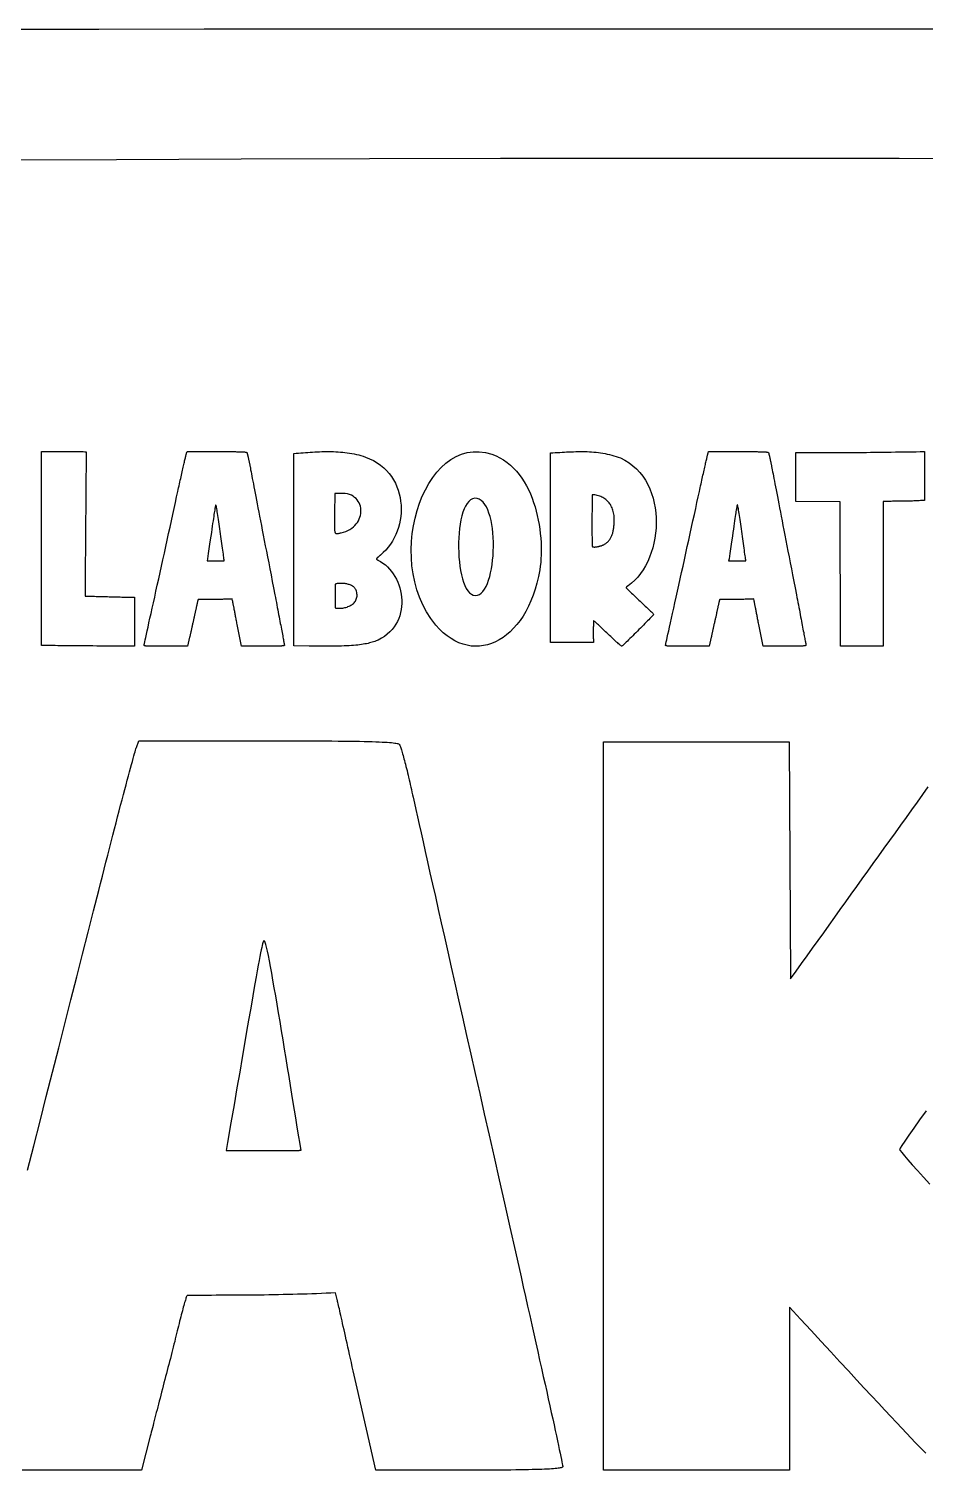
# Model space of a CAD drawing. Extents: x -419 to 419, y -275 to 1047.
# Drawn here: x -136.4 to 45.8, y 754.5 to 1047.2 of the extents above; entities that cross this region are included whole.
import ezdxf

# ---------------------------------------------------------------- set-up
doc = ezdxf.new("R2010")
doc.units = 0
doc.layers.get('0').update_dxf_attribs({"linetype": 'CONTINUOUS'})

msp = doc.modelspace()

# ---------------------------------------------------------------- linework, layer by layer
for points in [[(-142.17, 1047.13), (-122.17, 1047.15), (-100.76, 1047.17), (-77.88, 1047.18), (-53.5, 1047.19), (-27.55, 1047.19), (0, 1047.2), (27.55, 1047.19), (53.5, 1047.19), (77.88, 1047.18), (100.76, 1047.17), (122.17, 1047.15), (142.17, 1047.13), (160.81, 1047.1), (178.14, 1047.07), (194.2, 1047.02)], [(187.76, 1020.15), (166.03, 1020.33), (142.88, 1020.49), (118.54, 1020.62), (93.22, 1020.72), (67.13, 1020.8), (40.49, 1020.86), (13.53, 1020.88), (-13.54, 1020.88), (-40.5, 1020.86), (-67.13, 1020.8), (-93.22, 1020.72), (-118.55, 1020.62), (-142.89, 1020.49)], [(-136.63, 815.43), (-135.36, 820.38), (-134.09, 825.36), (-132.82, 830.34), (-131.55, 835.32), (-130.28, 840.26), (-129.04, 845.15), (-127.81, 849.97), (-126.61, 854.69), (-125.43, 859.29), (-124.3, 863.76), (-123.21, 868.06), (-122.16, 872.18), (-121.79, 873.66), (-121.42, 875.12), (-121.06, 876.56), (-120.7, 877.98), (-120.34, 879.38), (-119.99, 880.75), (-119.64, 882.1), (-119.3, 883.42), (-118.97, 884.71), (-118.65, 885.96), (-118.33, 887.18), (-118.02, 888.37), (-117.72, 889.52), (-117.43, 890.62), (-117.14, 891.69), (-116.87, 892.71), (-116.61, 893.68), (-116.37, 894.6), (-116.13, 895.48), (-115.91, 896.3), (-115.7, 897.06), (-115.51, 897.77), (-115.33, 898.42), (-115.17, 899.01), (-115.02, 899.54), (-114.89, 900), (-114.77, 900.4), (-114.68, 900.73), (-114.6, 900.98), (-114.54, 901.16), (-114.5, 901.27), (-113.98, 902.62), (-87.79, 902.62), (-85.87, 902.62), (-84.04, 902.62), (-82.29, 902.61), (-80.63, 902.61), (-79.05, 902.6), (-77.55, 902.59), (-76.13, 902.59), (-74.79, 902.57), (-73.52, 902.56), (-72.32, 902.55), (-71.2, 902.54), (-70.15, 902.52), (-69.16, 902.5), (-68.24, 902.48), (-67.39, 902.46), (-66.6, 902.44), (-65.87, 902.41), (-65.19, 902.39), (-64.58, 902.36), (-64.02, 902.33), (-63.52, 902.3), (-63.07, 902.27), (-62.67, 902.23), (-62.32, 902.2), (-62.02, 902.16), (-61.76, 902.12), (-61.54, 902.08), (-61.37, 902.04), (-61.24, 901.99), (-61.14, 901.94), (-61.08, 901.89), (-61.05, 901.84), (-61.01, 901.76), (-60.97, 901.65), (-60.91, 901.52), (-60.86, 901.36), (-60.8, 901.18), (-60.73, 900.98), (-60.66, 900.75), (-60.58, 900.5), (-60.5, 900.23), (-60.42, 899.94), (-60.33, 899.63), (-60.24, 899.31), (-60.14, 898.96), (-60.05, 898.6), (-59.95, 898.22), (-59.84, 897.83), (-59.74, 897.42), (-59.63, 897), (-59.52, 896.56), (-59.41, 896.11), (-59.3, 895.66), (-59.19, 895.19), (-59.08, 894.71), (-58.96, 894.22), (-58.85, 893.72), (-58.74, 893.21), (-58.62, 892.7), (-58.51, 892.18), (-58.4, 891.66), (-58.29, 891.13), (-58.02, 889.94), (-57.73, 888.63), (-57.41, 887.18), (-57.05, 885.61), (-56.67, 883.91), (-56.26, 882.08), (-55.82, 880.13), (-55.35, 878.04), (-54.85, 875.82), (-54.32, 873.47), (-53.76, 870.99), (-53.18, 868.38), (-52.56, 865.64), (-51.91, 862.77), (-51.24, 859.77), (-50.53, 856.64), (-49.79, 853.37), (-49.03, 849.98), (-48.23, 846.45), (-47.41, 842.79), (-46.55, 839), (-45.67, 835.07), (-44.75, 831.01), (-43.81, 826.82), (-42.83, 822.49), (-41.82, 818.03), (-40.79, 813.44), (-39.72, 808.71), (-38.63, 803.85), (-37.5, 798.85), (-36.34, 793.72), (-35.89, 791.73), (-35.45, 789.76), (-35.02, 787.81), (-34.59, 785.9), (-34.17, 784.02), (-33.75, 782.17), (-33.35, 780.36), (-32.95, 778.59), (-32.57, 776.86), (-32.19, 775.18), (-31.83, 773.54), (-31.48, 771.96), (-31.14, 770.43), (-30.82, 768.95), (-30.5, 767.54), (-30.2, 766.19), (-29.92, 764.9), (-29.65, 763.68), (-29.4, 762.53), (-29.17, 761.45), (-28.95, 760.45), (-28.75, 759.53), (-28.57, 758.69), (-28.41, 757.93), (-28.26, 757.26), (-28.14, 756.68), (-28.04, 756.19), (-27.96, 755.8), (-27.9, 755.5), (-27.87, 755.3), (-27.85, 755.21), (-27.87, 755.16), (-27.91, 755.11), (-27.98, 755.07), (-28.08, 755.03), (-28.21, 754.98), (-28.38, 754.94), (-28.58, 754.91), (-28.81, 754.87), (-29.08, 754.84), (-29.39, 754.8), (-29.74, 754.77), (-30.13, 754.74), (-30.56, 754.72), (-31.03, 754.69), (-31.55, 754.67), (-32.11, 754.64), (-32.73, 754.62), (-33.38, 754.6), (-34.09, 754.59), (-34.85, 754.57), (-35.66, 754.55), (-36.52, 754.54), (-37.44, 754.53), (-38.42, 754.52), (-39.45, 754.51), (-40.54, 754.5), (-41.69, 754.5), (-42.9, 754.49), (-44.17, 754.49), (-45.5, 754.49), (-46.9, 754.49), (-65.85, 754.49), (-69.68, 771.15), (-69.87, 772.04), (-70.07, 772.92), (-70.27, 773.79), (-70.46, 774.65), (-70.65, 775.5), (-70.83, 776.33), (-71.02, 777.15), (-71.19, 777.95), (-71.37, 778.74), (-71.54, 779.5), (-71.71, 780.25), (-71.87, 780.98), (-72.02, 781.68), (-72.18, 782.37), (-72.32, 783.02), (-72.46, 783.65), (-72.6, 784.26), (-72.72, 784.83), (-72.85, 785.38), (-72.96, 785.89), (-73.07, 786.38), (-73.17, 786.83), (-73.26, 787.24), (-73.35, 787.62), (-73.43, 787.96), (-73.5, 788.27), (-73.56, 788.53), (-73.61, 788.75), (-73.65, 788.93), (-73.69, 789.07), (-73.71, 789.16), (-74.02, 790.51), (-74.99, 790.46), (-75.95, 790.42), (-76.91, 790.37), (-77.88, 790.33), (-78.85, 790.3), (-79.81, 790.26), (-80.78, 790.23), (-81.75, 790.2), (-82.72, 790.18), (-83.69, 790.15), (-84.67, 790.13), (-85.64, 790.11), (-86.61, 790.09), (-87.58, 790.08), (-88.56, 790.06), (-89.53, 790.05), (-90.51, 790.04), (-91.48, 790.03), (-92.46, 790.02), (-93.43, 790.02), (-94.41, 790.01), (-95.38, 790.01), (-96.36, 790), (-97.33, 790), (-98.31, 790), (-99.28, 789.99), (-100.25, 789.99), (-101.23, 789.99), (-102.2, 789.99), (-103.17, 789.99), (-104.15, 789.99), (-104.18, 789.98), (-104.22, 789.93), (-104.26, 789.85), (-104.31, 789.74), (-104.37, 789.61), (-104.43, 789.44), (-104.49, 789.25), (-104.56, 789.03), (-104.63, 788.79), (-104.71, 788.53), (-104.8, 788.24), (-104.88, 787.92), (-104.97, 787.59), (-105.07, 787.24), (-105.17, 786.86), (-105.27, 786.47), (-105.38, 786.06), (-105.49, 785.63), (-105.6, 785.18), (-105.72, 784.72), (-105.83, 784.25), (-105.96, 783.76), (-106.08, 783.26), (-106.21, 782.75), (-106.34, 782.23), (-106.47, 781.7), (-106.6, 781.15), (-106.73, 780.6), (-106.87, 780.05), (-107.01, 779.48), (-107.15, 778.92), (-107.3, 778.35), (-107.45, 777.77), (-107.61, 777.18), (-107.77, 776.58), (-107.93, 775.98), (-108.09, 775.36), (-108.25, 774.74), (-108.41, 774.12), (-108.57, 773.49), (-108.73, 772.87), (-108.9, 772.24), (-109.06, 771.61), (-109.22, 770.98), (-109.38, 770.36), (-109.54, 769.74), (-109.7, 769.13), (-109.85, 768.52), (-110.01, 767.92), (-110.16, 767.33), (-110.31, 766.75), (-110.46, 766.18), (-110.6, 765.63), (-110.74, 765.09), (-110.87, 764.56), (-111.01, 764.06), (-111.13, 763.56), (-111.26, 763.09), (-111.38, 762.64), (-111.49, 762.21), (-111.6, 761.81), (-111.7, 761.42), (-113.46, 754.49), (-132.92, 754.49), (-134.63, 754.49), (-136.24, 754.49), (-137.75, 754.49)], [(45.87, 757.93), (45.23, 758.59), (44.53, 759.32), (43.75, 760.13), (42.91, 761.01), (41.99, 761.98), (41, 763.02), (39.93, 764.16), (38.79, 765.37), (37.56, 766.68), (36.26, 768.07), (34.86, 769.57), (33.39, 771.15), (31.82, 772.84), (30.16, 774.63), (28.41, 776.52), (26.57, 778.51), (24.63, 780.62), (22.59, 782.84), (20.45, 785.17), (18.21, 787.61), (18.21, 754.49), (-19.57, 754.49), (-19.57, 902.41), (18.11, 902.41), (18.42, 854.28), (19.54, 855.84), (20.66, 857.4), (21.78, 858.96), (22.9, 860.52), (24.03, 862.08), (25.15, 863.64), (26.27, 865.2), (27.39, 866.76), (28.51, 868.32), (29.63, 869.88), (30.75, 871.44), (31.87, 872.99), (33, 874.55), (34.12, 876.11), (35.23, 877.67), (36.35, 879.23), (37.47, 880.78), (38.59, 882.34), (39.71, 883.9), (40.83, 885.46), (41.95, 887.02), (43.06, 888.57), (44.18, 890.13), (45.3, 891.69), (46.41, 893.25)], [(45.94, 827.49), (44.61, 825.6), (43.45, 823.93), (42.45, 822.49), (41.65, 821.32), (41.06, 820.43), (40.7, 819.85), (40.57, 819.6), (40.68, 819.4), (41.01, 818.98), (41.55, 818.34), (42.27, 817.51), (43.16, 816.51), (44.21, 815.34), (45.4, 814.02), (46.72, 812.57)]]:
    msp.add_lwpolyline(points)
for points in [[(-133.74, 961.35), (-133.65, 961.35), (-133.52, 961.35), (-133.37, 961.35), (-133.18, 961.35), (-132.97, 961.35), (-132.73, 961.35), (-132.47, 961.35), (-132.19, 961.35), (-131.89, 961.35), (-131.57, 961.35), (-131.23, 961.35), (-130.88, 961.35), (-130.52, 961.35), (-130.15, 961.34), (-129.77, 961.34), (-129.39, 961.34), (-129, 961.34), (-128.61, 961.34), (-128.21, 961.34), (-127.82, 961.34), (-127.44, 961.34), (-127.06, 961.34), (-126.68, 961.33), (-126.32, 961.33), (-125.97, 961.33), (-125.63, 961.33), (-125.3, 961.33), (-124.99, 961.32), (-124.7, 961.32), (-124.71, 960.37), (-124.72, 959.43), (-124.73, 958.48), (-124.74, 957.53), (-124.75, 956.58), (-124.76, 955.64), (-124.77, 954.69), (-124.77, 953.74), (-124.78, 952.79), (-124.79, 951.84), (-124.8, 950.89), (-124.81, 949.95), (-124.81, 949), (-124.82, 948.05), (-124.83, 947.1), (-124.84, 946.15), (-124.84, 945.21), (-124.85, 944.26), (-124.86, 943.31), (-124.87, 942.37), (-124.87, 941.42), (-124.88, 940.48), (-124.89, 939.53), (-124.89, 938.59), (-124.9, 937.64), (-124.91, 936.7), (-124.91, 935.76), (-124.92, 934.82), (-124.93, 933.88), (-124.94, 932.94), (-124.94, 932), (-124.62, 931.99), (-124.29, 931.98), (-123.97, 931.97), (-123.64, 931.96), (-123.32, 931.96), (-122.99, 931.95), (-122.67, 931.94), (-122.34, 931.93), (-122.02, 931.92), (-121.69, 931.91), (-121.37, 931.9), (-121.04, 931.9), (-120.72, 931.89), (-120.39, 931.88), (-120.06, 931.87), (-119.74, 931.86), (-119.41, 931.85), (-119.09, 931.85), (-118.76, 931.84), (-118.44, 931.83), (-118.11, 931.83), (-117.79, 931.82), (-117.46, 931.81), (-117.13, 931.81), (-116.81, 931.8), (-116.48, 931.8), (-116.16, 931.79), (-115.83, 931.79), (-115.51, 931.78), (-115.19, 931.78), (-114.86, 931.78), (-114.86, 921.8), (-115.71, 921.81), (-116.57, 921.81), (-117.43, 921.82), (-118.3, 921.83), (-119.16, 921.84), (-120.02, 921.84), (-120.88, 921.85), (-121.72, 921.86), (-122.56, 921.86), (-123.39, 921.87), (-124.2, 921.88), (-125, 921.88), (-125.77, 921.89), (-126.53, 921.89), (-127.26, 921.9), (-127.97, 921.91), (-128.64, 921.91), (-129.29, 921.92), (-129.9, 921.92), (-130.48, 921.92), (-131.02, 921.93), (-131.52, 921.93), (-131.97, 921.94), (-132.39, 921.94), (-132.75, 921.95), (-133.06, 921.95), (-133.33, 921.95), (-133.54, 921.96), (-133.69, 921.96), (-133.78, 921.96), (-133.81, 921.96), (-133.81, 961.35), (-133.79, 961.35)], [(-112.61, 923.62), (-112.47, 924.23), (-112.31, 924.93), (-112.14, 925.71), (-111.95, 926.57), (-111.75, 927.49), (-111.53, 928.48), (-111.29, 929.54), (-111.05, 930.64), (-110.79, 931.79), (-110.53, 932.99), (-110.26, 934.22), (-109.98, 935.48), (-109.7, 936.77), (-109.41, 938.07), (-109.12, 939.39), (-108.83, 940.72), (-108.53, 942.05), (-108.24, 943.38), (-107.95, 944.7), (-107.67, 946.01), (-107.38, 947.29), (-107.11, 948.55), (-106.84, 949.78), (-106.58, 950.97), (-106.33, 952.12), (-106.09, 953.22), (-106, 953.62), (-105.92, 954.01), (-105.83, 954.39), (-105.75, 954.77), (-105.67, 955.14), (-105.59, 955.51), (-105.51, 955.87), (-105.43, 956.22), (-105.35, 956.57), (-105.28, 956.9), (-105.21, 957.23), (-105.14, 957.54), (-105.07, 957.85), (-105, 958.15), (-104.94, 958.43), (-104.87, 958.7), (-104.81, 958.96), (-104.76, 959.21), (-104.7, 959.44), (-104.65, 959.66), (-104.6, 959.87), (-104.56, 960.05), (-104.52, 960.23), (-104.48, 960.39), (-104.45, 960.53), (-104.42, 960.65), (-104.39, 960.76), (-104.37, 960.84), (-104.35, 960.91), (-104.34, 960.96), (-104.33, 960.99), (-104.21, 961.35), (-98.19, 961.35), (-97.75, 961.35), (-97.33, 961.35), (-96.93, 961.35), (-96.55, 961.35), (-96.19, 961.34), (-95.84, 961.34), (-95.51, 961.34), (-95.21, 961.34), (-94.91, 961.33), (-94.64, 961.33), (-94.38, 961.33), (-94.14, 961.32), (-93.91, 961.32), (-93.7, 961.31), (-93.51, 961.31), (-93.32, 961.3), (-93.16, 961.29), (-93, 961.29), (-92.86, 961.28), (-92.73, 961.27), (-92.62, 961.26), (-92.51, 961.26), (-92.42, 961.25), (-92.34, 961.24), (-92.27, 961.23), (-92.21, 961.22), (-92.16, 961.2), (-92.12, 961.19), (-92.09, 961.18), (-92.07, 961.17), (-92.06, 961.16), (-92.05, 961.14), (-92.04, 961.12), (-92.03, 961.09), (-92.02, 961.06), (-92.01, 961.01), (-91.99, 960.96), (-91.98, 960.91), (-91.96, 960.85), (-91.94, 960.78), (-91.92, 960.71), (-91.9, 960.63), (-91.88, 960.55), (-91.86, 960.46), (-91.84, 960.37), (-91.82, 960.28), (-91.8, 960.17), (-91.77, 960.07), (-91.75, 959.96), (-91.72, 959.85), (-91.7, 959.73), (-91.67, 959.61), (-91.65, 959.49), (-91.62, 959.36), (-91.6, 959.24), (-91.57, 959.11), (-91.54, 958.97), (-91.52, 958.84), (-91.49, 958.7), (-91.47, 958.56), (-91.44, 958.42), (-91.42, 958.28), (-91.35, 957.96), (-91.29, 957.61), (-91.21, 957.23), (-91.13, 956.81), (-91.04, 956.35), (-90.95, 955.87), (-90.85, 955.34), (-90.74, 954.79), (-90.63, 954.19), (-90.5, 953.57), (-90.38, 952.91), (-90.24, 952.21), (-90.1, 951.48), (-89.95, 950.71), (-89.8, 949.91), (-89.63, 949.07), (-89.46, 948.2), (-89.29, 947.29), (-89.11, 946.35), (-88.92, 945.37), (-88.72, 944.36), (-88.52, 943.31), (-88.31, 942.23), (-88.09, 941.11), (-87.86, 939.96), (-87.63, 938.76), (-87.4, 937.54), (-87.15, 936.28), (-86.9, 934.98), (-86.64, 933.64), (-86.37, 932.27), (-86.27, 931.74), (-86.17, 931.22), (-86.07, 930.7), (-85.97, 930.19), (-85.87, 929.68), (-85.78, 929.19), (-85.69, 928.71), (-85.6, 928.23), (-85.51, 927.77), (-85.42, 927.32), (-85.34, 926.89), (-85.26, 926.46), (-85.18, 926.06), (-85.11, 925.66), (-85.03, 925.28), (-84.96, 924.92), (-84.9, 924.58), (-84.84, 924.25), (-84.78, 923.95), (-84.73, 923.66), (-84.68, 923.39), (-84.63, 923.15), (-84.59, 922.92), (-84.55, 922.72), (-84.52, 922.54), (-84.49, 922.38), (-84.47, 922.25), (-84.45, 922.15), (-84.44, 922.07), (-84.43, 922.02), (-84.43, 921.99), (-84.43, 921.98), (-84.44, 921.97), (-84.45, 921.95), (-84.48, 921.94), (-84.51, 921.93), (-84.55, 921.92), (-84.59, 921.91), (-84.64, 921.9), (-84.71, 921.89), (-84.78, 921.88), (-84.86, 921.88), (-84.95, 921.87), (-85.05, 921.86), (-85.16, 921.85), (-85.27, 921.85), (-85.4, 921.84), (-85.54, 921.84), (-85.7, 921.83), (-85.86, 921.83), (-86.03, 921.82), (-86.22, 921.82), (-86.42, 921.81), (-86.63, 921.81), (-86.85, 921.81), (-87.09, 921.81), (-87.34, 921.8), (-87.6, 921.8), (-87.88, 921.8), (-88.17, 921.8), (-88.48, 921.8), (-88.8, 921.8), (-93.15, 921.8), (-94.03, 926.25), (-94.08, 926.49), (-94.12, 926.72), (-94.17, 926.95), (-94.21, 927.18), (-94.25, 927.41), (-94.3, 927.63), (-94.34, 927.85), (-94.38, 928.06), (-94.42, 928.27), (-94.46, 928.48), (-94.5, 928.68), (-94.53, 928.87), (-94.57, 929.06), (-94.61, 929.24), (-94.64, 929.42), (-94.67, 929.59), (-94.7, 929.75), (-94.73, 929.9), (-94.76, 930.05), (-94.79, 930.18), (-94.81, 930.31), (-94.83, 930.43), (-94.86, 930.54), (-94.88, 930.65), (-94.89, 930.74), (-94.91, 930.82), (-94.92, 930.89), (-94.94, 930.95), (-94.95, 931), (-94.95, 931.03), (-94.96, 931.06), (-95.03, 931.42), (-95.25, 931.4), (-95.47, 931.39), (-95.69, 931.38), (-95.92, 931.37), (-96.14, 931.36), (-96.36, 931.35), (-96.58, 931.34), (-96.81, 931.34), (-97.03, 931.33), (-97.25, 931.32), (-97.47, 931.32), (-97.7, 931.31), (-97.92, 931.31), (-98.15, 931.3), (-98.37, 931.3), (-98.59, 931.29), (-98.82, 931.29), (-99.04, 931.29), (-99.26, 931.29), (-99.49, 931.28), (-99.71, 931.28), (-99.94, 931.28), (-100.16, 931.28), (-100.38, 931.28), (-100.61, 931.28), (-100.83, 931.28), (-101.06, 931.28), (-101.28, 931.28), (-101.5, 931.28), (-101.73, 931.28), (-101.95, 931.28), (-101.96, 931.27), (-101.97, 931.26), (-101.98, 931.24), (-101.99, 931.21), (-102, 931.18), (-102.01, 931.13), (-102.03, 931.08), (-102.04, 931.02), (-102.06, 930.96), (-102.08, 930.89), (-102.1, 930.81), (-102.12, 930.73), (-102.14, 930.64), (-102.16, 930.54), (-102.18, 930.44), (-102.21, 930.34), (-102.23, 930.23), (-102.26, 930.11), (-102.28, 930), (-102.31, 929.87), (-102.34, 929.75), (-102.36, 929.62), (-102.39, 929.48), (-102.42, 929.35), (-102.45, 929.21), (-102.48, 929.06), (-102.51, 928.92), (-102.54, 928.77), (-102.58, 928.62), (-102.61, 928.47), (-102.64, 928.32), (-102.67, 928.17), (-102.71, 928.02), (-102.74, 927.86), (-102.78, 927.7), (-102.82, 927.54), (-102.85, 927.37), (-102.89, 927.21), (-102.93, 927.04), (-102.97, 926.87), (-103, 926.71), (-103.04, 926.54), (-103.08, 926.37), (-103.11, 926.2), (-103.15, 926.04), (-103.19, 925.87), (-103.22, 925.71), (-103.26, 925.55), (-103.3, 925.39), (-103.33, 925.23), (-103.36, 925.07), (-103.4, 924.92), (-103.43, 924.77), (-103.46, 924.63), (-103.49, 924.49), (-103.53, 924.35), (-103.55, 924.22), (-103.58, 924.1), (-103.61, 923.98), (-103.64, 923.86), (-103.66, 923.75), (-103.69, 923.65), (-104.09, 921.8), (-108.56, 921.8), (-108.95, 921.8), (-109.32, 921.8), (-109.67, 921.8), (-109.99, 921.8), (-110.29, 921.8), (-110.58, 921.8), (-110.84, 921.81), (-111.08, 921.81), (-111.3, 921.81), (-111.51, 921.81), (-111.7, 921.82), (-111.87, 921.82), (-112.03, 921.83), (-112.17, 921.83), (-112.3, 921.84), (-112.41, 921.85), (-112.51, 921.86), (-112.6, 921.86), (-112.68, 921.87), (-112.74, 921.89), (-112.8, 921.9), (-112.84, 921.91), (-112.88, 921.92), (-112.91, 921.94), (-112.93, 921.95), (-112.95, 921.97), (-112.96, 921.99), (-112.97, 922.01), (-112.97, 922.03), (-112.96, 922.05), (-112.96, 922.08), (-112.94, 922.16), (-112.89, 922.37), (-112.82, 922.68), (-112.72, 923.1)], [(-82.05, 961), (-81.58, 961.04), (-81.1, 961.08), (-80.63, 961.11), (-80.16, 961.15), (-79.68, 961.18), (-79.21, 961.22), (-78.73, 961.25), (-78.26, 961.27), (-77.78, 961.3), (-77.31, 961.32), (-76.83, 961.33), (-76.36, 961.34), (-75.89, 961.35), (-75.41, 961.35), (-74.94, 961.35), (-74.47, 961.33), (-74, 961.31), (-73.52, 961.29), (-73.05, 961.25), (-72.59, 961.21), (-72.12, 961.16), (-71.65, 961.1), (-71.19, 961.03), (-70.72, 960.95), (-70.26, 960.86), (-69.8, 960.76), (-69.34, 960.65), (-68.88, 960.53), (-68.43, 960.39), (-67.97, 960.24), (-67.11, 959.9), (-66.31, 959.5), (-65.57, 959.06), (-64.88, 958.58), (-64.24, 958.05), (-63.67, 957.49), (-63.14, 956.89), (-62.67, 956.26), (-62.25, 955.6), (-61.89, 954.92), (-61.57, 954.21), (-61.31, 953.49), (-61.09, 952.75), (-60.93, 952), (-60.81, 951.24), (-60.74, 950.47), (-60.71, 949.7), (-60.74, 948.93), (-60.8, 948.16), (-60.92, 947.4), (-61.07, 946.65), (-61.27, 945.91), (-61.52, 945.19), (-61.8, 944.48), (-62.13, 943.8), (-62.49, 943.14), (-62.9, 942.51), (-63.34, 941.92), (-63.83, 941.35), (-64.35, 940.83), (-64.9, 940.34), (-64.95, 940.31), (-64.99, 940.27), (-65.03, 940.23), (-65.07, 940.2), (-65.12, 940.16), (-65.16, 940.13), (-65.2, 940.09), (-65.23, 940.06), (-65.27, 940.03), (-65.31, 939.99), (-65.34, 939.96), (-65.38, 939.93), (-65.41, 939.9), (-65.44, 939.87), (-65.47, 939.84), (-65.5, 939.82), (-65.53, 939.79), (-65.56, 939.76), (-65.58, 939.74), (-65.61, 939.72), (-65.63, 939.69), (-65.65, 939.67), (-65.67, 939.65), (-65.68, 939.63), (-65.7, 939.62), (-65.71, 939.6), (-65.72, 939.59), (-65.73, 939.57), (-65.73, 939.56), (-65.73, 939.55), (-65.74, 939.54), (-65.74, 939.54), (-65.73, 939.53), (-65.73, 939.52), (-65.73, 939.52), (-65.73, 939.51), (-65.72, 939.5), (-65.72, 939.5), (-65.71, 939.49), (-65.7, 939.48), (-65.7, 939.48), (-65.69, 939.47), (-65.68, 939.46), (-65.67, 939.45), (-65.66, 939.44), (-65.65, 939.44), (-65.64, 939.43), (-65.63, 939.42), (-65.61, 939.41), (-65.6, 939.4), (-65.59, 939.4), (-65.58, 939.39), (-65.56, 939.38), (-65.55, 939.37), (-65.53, 939.37), (-65.52, 939.36), (-65.5, 939.35), (-65.49, 939.35), (-65.47, 939.34), (-65.46, 939.33), (-65.44, 939.33), (-65.43, 939.32), (-64.9, 939.03), (-64.4, 938.7), (-63.92, 938.33), (-63.48, 937.92), (-63.05, 937.48), (-62.66, 937), (-62.3, 936.5), (-61.97, 935.97), (-61.67, 935.42), (-61.41, 934.85), (-61.18, 934.26), (-60.99, 933.66), (-60.83, 933.04), (-60.71, 932.41), (-60.62, 931.78), (-60.58, 931.15), (-60.58, 930.51), (-60.62, 929.88), (-60.7, 929.25), (-60.82, 928.63), (-60.99, 928.01), (-61.21, 927.42), (-61.47, 926.83), (-61.78, 926.27), (-62.14, 925.73), (-62.55, 925.21), (-63.01, 924.71), (-63.52, 924.25), (-64.09, 923.82), (-64.71, 923.43), (-65.38, 923.07), (-65.6, 922.97), (-65.82, 922.88), (-66.06, 922.79), (-66.31, 922.7), (-66.57, 922.62), (-66.84, 922.54), (-67.12, 922.47), (-67.42, 922.4), (-67.73, 922.33), (-68.06, 922.27), (-68.4, 922.21), (-68.76, 922.16), (-69.14, 922.11), (-69.53, 922.06), (-69.94, 922.02), (-70.37, 921.98), (-70.81, 921.95), (-71.28, 921.92), (-71.77, 921.89), (-72.28, 921.87), (-72.81, 921.85), (-73.36, 921.83), (-73.94, 921.82), (-74.53, 921.81), (-75.16, 921.8), (-75.8, 921.8), (-76.48, 921.8), (-77.17, 921.8), (-77.9, 921.81), (-78.65, 921.81), (-79.43, 921.83), (-82.52, 921.88), (-82.52, 941.42), (-82.52, 960.96)], [(-54.67, 927.42), (-55.55, 928.8), (-56.32, 930.25), (-56.98, 931.75), (-57.52, 933.3), (-57.96, 934.88), (-58.29, 936.5), (-58.51, 938.13), (-58.64, 939.78), (-58.67, 941.42), (-58.6, 943.06), (-58.45, 944.69), (-58.21, 946.28), (-57.88, 947.85), (-57.47, 949.37), (-56.98, 950.85), (-56.42, 952.26), (-55.78, 953.6), (-55.08, 954.87), (-54.3, 956.05), (-53.47, 957.13), (-52.57, 958.12), (-51.62, 958.98), (-50.61, 959.73), (-49.55, 960.34), (-48.44, 960.82), (-47.28, 961.15), (-46.09, 961.32), (-44.85, 961.32), (-43.57, 961.15), (-42.27, 960.8), (-41.43, 960.47), (-40.64, 960.09), (-39.88, 959.65), (-39.17, 959.15), (-38.5, 958.6), (-37.86, 958), (-37.27, 957.36), (-36.71, 956.68), (-36.19, 955.96), (-35.7, 955.21), (-35.25, 954.42), (-34.84, 953.61), (-34.46, 952.77), (-34.11, 951.91), (-33.8, 951.03), (-33.51, 950.14), (-33.26, 949.24), (-33.04, 948.33), (-32.84, 947.42), (-32.68, 946.51), (-32.54, 945.59), (-32.43, 944.69), (-32.35, 943.79), (-32.29, 942.91), (-32.26, 942.04), (-32.25, 941.19), (-32.27, 940.37), (-32.3, 939.57), (-32.36, 938.8), (-32.44, 938.06), (-32.54, 937.36), (-32.8, 935.97), (-33.11, 934.64), (-33.47, 933.37), (-33.88, 932.16), (-34.33, 931.01), (-34.82, 929.93), (-35.36, 928.9), (-35.93, 927.94), (-36.54, 927.05), (-37.18, 926.22), (-37.85, 925.46), (-38.54, 924.77), (-39.27, 924.15), (-40.01, 923.6), (-40.78, 923.12), (-41.56, 922.71), (-42.35, 922.38), (-43.16, 922.12), (-43.98, 921.94), (-44.81, 921.84), (-45.64, 921.81), (-46.47, 921.86), (-47.3, 922), (-48.13, 922.22), (-48.96, 922.52), (-49.78, 922.9), (-50.58, 923.37), (-51.38, 923.92), (-52.16, 924.56), (-52.92, 925.29), (-53.66, 926.11)], [(-21.62, 926.71), (-21.63, 926.57), (-21.63, 926.43), (-21.64, 926.28), (-21.64, 926.14), (-21.65, 926), (-21.65, 925.86), (-21.66, 925.71), (-21.66, 925.57), (-21.66, 925.43), (-21.66, 925.28), (-21.66, 925.14), (-21.66, 925), (-21.66, 924.86), (-21.66, 924.71), (-21.66, 924.57), (-21.66, 924.43), (-21.66, 924.28), (-21.66, 924.14), (-21.66, 924), (-21.66, 923.85), (-21.66, 923.71), (-21.66, 923.57), (-21.66, 923.43), (-21.65, 923.28), (-21.65, 923.14), (-21.65, 923), (-21.65, 922.86), (-21.65, 922.71), (-21.65, 922.57), (-30.33, 922.57), (-30.33, 941.81), (-30.33, 961.07), (-29.87, 961.1), (-29.4, 961.13), (-28.94, 961.16), (-28.48, 961.18), (-28.01, 961.21), (-27.55, 961.24), (-27.08, 961.26), (-26.62, 961.29), (-26.16, 961.31), (-25.69, 961.32), (-25.23, 961.34), (-24.76, 961.35), (-24.3, 961.35), (-23.84, 961.35), (-23.38, 961.34), (-22.92, 961.33), (-22.46, 961.31), (-22, 961.29), (-21.54, 961.25), (-21.08, 961.21), (-20.63, 961.16), (-20.17, 961.1), (-19.72, 961.03), (-19.27, 960.94), (-18.82, 960.85), (-18.37, 960.75), (-17.92, 960.64), (-17.48, 960.51), (-17.04, 960.37), (-16.6, 960.22), (-16.16, 960.05), (-15.24, 959.6), (-14.39, 959.07), (-13.6, 958.48), (-12.87, 957.82), (-12.21, 957.11), (-11.61, 956.35), (-11.07, 955.53), (-10.6, 954.67), (-10.18, 953.78), (-9.83, 952.85), (-9.53, 951.89), (-9.29, 950.9), (-9.1, 949.9), (-8.97, 948.88), (-8.9, 947.86), (-8.88, 946.83), (-8.92, 945.8), (-9.01, 944.77), (-9.15, 943.76), (-9.34, 942.75), (-9.58, 941.77), (-9.88, 940.82), (-10.22, 939.89), (-10.61, 938.99), (-11.04, 938.14), (-11.53, 937.33), (-12.06, 936.57), (-12.63, 935.86), (-13.25, 935.21), (-13.91, 934.62), (-14.61, 934.1), (-14.64, 934.08), (-14.66, 934.07), (-14.68, 934.05), (-14.7, 934.03), (-14.72, 934.02), (-14.74, 934), (-14.76, 933.99), (-14.78, 933.97), (-14.8, 933.96), (-14.82, 933.94), (-14.83, 933.93), (-14.85, 933.91), (-14.87, 933.9), (-14.88, 933.88), (-14.9, 933.87), (-14.91, 933.86), (-14.92, 933.84), (-14.93, 933.83), (-14.94, 933.82), (-14.95, 933.81), (-14.96, 933.8), (-14.97, 933.78), (-14.98, 933.77), (-14.98, 933.76), (-14.99, 933.75), (-14.99, 933.75), (-14.99, 933.74), (-15, 933.73), (-15, 933.72), (-15, 933.72), (-14.99, 933.71), (-14.97, 933.68), (-14.92, 933.62), (-14.84, 933.54), (-14.74, 933.43), (-14.61, 933.3), (-14.45, 933.15), (-14.28, 932.98), (-14.09, 932.79), (-13.88, 932.59), (-13.66, 932.38), (-13.43, 932.16), (-13.19, 931.92), (-12.93, 931.68), (-12.68, 931.44), (-12.42, 931.19), (-12.15, 930.94), (-11.89, 930.69), (-11.63, 930.44), (-11.37, 930.2), (-11.12, 929.96), (-10.88, 929.73), (-10.65, 929.51), (-10.43, 929.31), (-10.22, 929.11), (-10.03, 928.93), (-9.86, 928.77), (-9.71, 928.63), (-9.58, 928.51), (-9.48, 928.41), (-9.41, 928.34), (-9.36, 928.29), (-9.37, 928.27), (-9.42, 928.21), (-9.51, 928.11), (-9.63, 927.98), (-9.78, 927.82), (-9.96, 927.64), (-10.16, 927.43), (-10.39, 927.2), (-10.64, 926.95), (-10.9, 926.68), (-11.18, 926.4), (-11.47, 926.1), (-11.77, 925.8), (-12.08, 925.49), (-12.39, 925.18), (-12.71, 924.87), (-13.02, 924.56), (-13.33, 924.25), (-13.64, 923.95), (-13.93, 923.66), (-14.22, 923.38), (-14.49, 923.11), (-14.74, 922.87), (-14.98, 922.64), (-15.2, 922.43), (-15.39, 922.25), (-15.55, 922.09), (-15.69, 921.97), (-15.79, 921.88), (-15.86, 921.82), (-15.9, 921.8), (-15.93, 921.81), (-16, 921.86), (-16.1, 921.94), (-16.22, 922.04), (-16.36, 922.16), (-16.53, 922.31), (-16.71, 922.47), (-16.92, 922.66), (-17.13, 922.86), (-17.37, 923.07), (-17.61, 923.3), (-17.86, 923.53), (-18.12, 923.77), (-18.39, 924.02), (-18.65, 924.27), (-18.92, 924.52), (-19.19, 924.77), (-19.45, 925.02), (-19.71, 925.26), (-19.96, 925.5), (-20.2, 925.72), (-20.43, 925.94), (-20.64, 926.14), (-20.84, 926.32), (-21.02, 926.49), (-21.18, 926.63), (-21.32, 926.76), (-21.43, 926.86), (-21.52, 926.93), (-21.58, 926.98), (-21.6, 926.99), (-21.61, 926.85)], [(-6.63, 923.62), (-6.49, 924.23), (-6.34, 924.93), (-6.16, 925.71), (-5.97, 926.57), (-5.77, 927.49), (-5.55, 928.48), (-5.32, 929.54), (-5.07, 930.64), (-4.82, 931.79), (-4.55, 932.99), (-4.28, 934.22), (-4, 935.48), (-3.72, 936.77), (-3.43, 938.07), (-3.14, 939.39), (-2.85, 940.72), (-2.56, 942.05), (-2.27, 943.38), (-1.98, 944.7), (-1.69, 946.01), (-1.41, 947.29), (-1.13, 948.55), (-0.86, 949.78), (-0.6, 950.97), (-0.35, 952.12), (-0.11, 953.22), (-0.02, 953.62), (0.06, 954.01), (0.14, 954.39), (0.23, 954.77), (0.31, 955.14), (0.39, 955.51), (0.47, 955.87), (0.55, 956.22), (0.62, 956.57), (0.7, 956.9), (0.77, 957.23), (0.84, 957.54), (0.91, 957.85), (0.98, 958.15), (1.04, 958.43), (1.1, 958.7), (1.16, 958.96), (1.22, 959.21), (1.27, 959.44), (1.33, 959.66), (1.37, 959.87), (1.42, 960.05), (1.46, 960.23), (1.5, 960.39), (1.53, 960.53), (1.56, 960.65), (1.59, 960.76), (1.61, 960.84), (1.63, 960.91), (1.64, 960.96), (1.65, 960.99), (1.77, 961.35), (7.78, 961.35), (8.23, 961.35), (8.65, 961.35), (9.05, 961.35), (9.43, 961.35), (9.79, 961.34), (10.14, 961.34), (10.46, 961.34), (10.77, 961.34), (11.06, 961.33), (11.34, 961.33), (11.6, 961.33), (11.84, 961.32), (12.06, 961.32), (12.28, 961.31), (12.47, 961.31), (12.65, 961.3), (12.82, 961.29), (12.98, 961.29), (13.12, 961.28), (13.24, 961.27), (13.36, 961.26), (13.46, 961.26), (13.56, 961.25), (13.64, 961.24), (13.71, 961.23), (13.76, 961.22), (13.81, 961.2), (13.85, 961.19), (13.88, 961.18), (13.91, 961.17), (13.92, 961.16), (13.93, 961.14), (13.94, 961.12), (13.95, 961.09), (13.96, 961.06), (13.97, 961.01), (13.99, 960.96), (14, 960.91), (14.02, 960.85), (14.03, 960.78), (14.05, 960.71), (14.07, 960.63), (14.09, 960.55), (14.11, 960.46), (14.14, 960.37), (14.16, 960.28), (14.18, 960.17), (14.2, 960.07), (14.23, 959.96), (14.25, 959.85), (14.28, 959.73), (14.3, 959.61), (14.33, 959.49), (14.35, 959.36), (14.38, 959.24), (14.41, 959.11), (14.43, 958.97), (14.46, 958.84), (14.48, 958.7), (14.51, 958.56), (14.54, 958.42), (14.56, 958.28), (14.62, 957.96), (14.69, 957.61), (14.76, 957.23), (14.85, 956.81), (14.93, 956.35), (15.03, 955.87), (15.13, 955.34), (15.24, 954.79), (15.35, 954.19), (15.47, 953.57), (15.6, 952.91), (15.74, 952.21), (15.88, 951.48), (16.03, 950.71), (16.18, 949.91), (16.34, 949.07), (16.51, 948.2), (16.69, 947.29), (16.87, 946.35), (17.06, 945.37), (17.26, 944.36), (17.46, 943.31), (17.67, 942.23), (17.89, 941.11), (18.11, 939.96), (18.34, 938.76), (18.58, 937.54), (18.83, 936.28), (19.08, 934.98), (19.34, 933.64), (19.6, 932.27), (19.71, 931.74), (19.81, 931.22), (19.91, 930.7), (20.01, 930.19), (20.1, 929.68), (20.2, 929.19), (20.29, 928.71), (20.38, 928.23), (20.47, 927.77), (20.56, 927.32), (20.64, 926.89), (20.72, 926.46), (20.8, 926.06), (20.87, 925.66), (20.94, 925.28), (21.01, 924.92), (21.08, 924.58), (21.14, 924.25), (21.2, 923.95), (21.25, 923.66), (21.3, 923.39), (21.35, 923.15), (21.39, 922.92), (21.43, 922.72), (21.46, 922.54), (21.49, 922.38), (21.51, 922.25), (21.53, 922.15), (21.54, 922.07), (21.55, 922.02), (21.55, 921.99), (21.55, 921.98), (21.54, 921.97), (21.52, 921.95), (21.5, 921.94), (21.47, 921.93), (21.43, 921.92), (21.39, 921.91), (21.33, 921.9), (21.27, 921.89), (21.2, 921.88), (21.12, 921.88), (21.03, 921.87), (20.93, 921.86), (20.82, 921.85), (20.7, 921.85), (20.57, 921.84), (20.43, 921.84), (20.28, 921.83), (20.12, 921.83), (19.95, 921.82), (19.76, 921.82), (19.56, 921.81), (19.35, 921.81), (19.13, 921.81), (18.89, 921.81), (18.64, 921.8), (18.38, 921.8), (18.1, 921.8), (17.81, 921.8), (17.5, 921.8), (17.18, 921.8), (12.83, 921.8), (11.95, 926.25), (11.9, 926.49), (11.85, 926.72), (11.81, 926.95), (11.77, 927.18), (11.72, 927.41), (11.68, 927.63), (11.64, 927.85), (11.6, 928.06), (11.56, 928.27), (11.52, 928.48), (11.48, 928.68), (11.44, 928.87), (11.41, 929.06), (11.37, 929.24), (11.34, 929.42), (11.31, 929.59), (11.27, 929.75), (11.25, 929.9), (11.22, 930.05), (11.19, 930.18), (11.17, 930.31), (11.14, 930.43), (11.12, 930.54), (11.1, 930.65), (11.08, 930.74), (11.07, 930.82), (11.05, 930.89), (11.04, 930.95), (11.03, 931), (11.02, 931.03), (11.02, 931.06), (10.95, 931.42), (10.73, 931.4), (10.5, 931.39), (10.28, 931.38), (10.06, 931.37), (9.84, 931.36), (9.62, 931.35), (9.39, 931.34), (9.17, 931.34), (8.95, 931.33), (8.73, 931.32), (8.5, 931.32), (8.28, 931.31), (8.06, 931.31), (7.83, 931.3), (7.61, 931.3), (7.38, 931.29), (7.16, 931.29), (6.94, 931.29), (6.71, 931.29), (6.49, 931.28), (6.27, 931.28), (6.04, 931.28), (5.82, 931.28), (5.59, 931.28), (5.37, 931.28), (5.15, 931.28), (4.92, 931.28), (4.7, 931.28), (4.47, 931.28), (4.25, 931.28), (4.03, 931.28), (4.02, 931.27), (4.01, 931.26), (4, 931.24), (3.99, 931.21), (3.98, 931.18), (3.96, 931.13), (3.95, 931.08), (3.93, 931.02), (3.92, 930.96), (3.9, 930.89), (3.88, 930.81), (3.86, 930.73), (3.84, 930.64), (3.82, 930.54), (3.79, 930.44), (3.77, 930.34), (3.75, 930.23), (3.72, 930.11), (3.69, 930), (3.67, 929.87), (3.64, 929.75), (3.61, 929.62), (3.58, 929.48), (3.55, 929.35), (3.53, 929.21), (3.5, 929.06), (3.46, 928.92), (3.43, 928.77), (3.4, 928.62), (3.37, 928.47), (3.34, 928.32), (3.3, 928.17), (3.27, 928.02), (3.23, 927.86), (3.2, 927.7), (3.16, 927.54), (3.12, 927.37), (3.09, 927.21), (3.05, 927.04), (3.01, 926.87), (2.97, 926.71), (2.94, 926.54), (2.9, 926.37), (2.86, 926.2), (2.83, 926.04), (2.79, 925.87), (2.75, 925.71), (2.72, 925.55), (2.68, 925.39), (2.65, 925.23), (2.61, 925.07), (2.58, 924.92), (2.55, 924.77), (2.51, 924.63), (2.48, 924.49), (2.45, 924.35), (2.42, 924.22), (2.39, 924.1), (2.37, 923.98), (2.34, 923.86), (2.32, 923.75), (2.29, 923.65), (1.89, 921.8), (-2.58, 921.8), (-2.98, 921.8), (-3.34, 921.8), (-3.69, 921.8), (-4.02, 921.8), (-4.32, 921.8), (-4.6, 921.8), (-4.86, 921.81), (-5.1, 921.81), (-5.33, 921.81), (-5.53, 921.81), (-5.72, 921.82), (-5.89, 921.82), (-6.05, 921.83), (-6.19, 921.83), (-6.32, 921.84), (-6.43, 921.85), (-6.53, 921.86), (-6.62, 921.86), (-6.7, 921.87), (-6.76, 921.89), (-6.82, 921.9), (-6.87, 921.91), (-6.9, 921.92), (-6.93, 921.94), (-6.96, 921.95), (-6.97, 921.97), (-6.98, 921.99), (-6.99, 922.01), (-6.99, 922.03), (-6.99, 922.05), (-6.98, 922.08), (-6.96, 922.16), (-6.91, 922.37), (-6.84, 922.68), (-6.74, 923.1)], [(22.02, 961.14), (22.86, 961.14), (23.7, 961.14), (24.55, 961.14), (25.39, 961.14), (26.24, 961.14), (27.08, 961.15), (27.92, 961.15), (28.76, 961.15), (29.61, 961.16), (30.45, 961.16), (31.29, 961.17), (32.14, 961.18), (32.98, 961.18), (33.82, 961.19), (34.66, 961.2), (35.51, 961.21), (36.35, 961.22), (37.19, 961.23), (38.03, 961.24), (38.88, 961.25), (39.72, 961.26), (40.56, 961.27), (41.4, 961.28), (42.25, 961.3), (43.09, 961.31), (43.93, 961.32), (44.77, 961.34), (45.62, 961.35), (45.62, 951.43), (45.35, 951.41), (45.08, 951.39), (44.81, 951.38), (44.54, 951.36), (44.27, 951.35), (44, 951.33), (43.73, 951.32), (43.46, 951.31), (43.19, 951.3), (42.92, 951.29), (42.65, 951.29), (42.38, 951.28), (42.1, 951.27), (41.83, 951.27), (41.56, 951.26), (41.29, 951.26), (41.02, 951.25), (40.75, 951.25), (40.48, 951.24), (40.21, 951.24), (39.94, 951.24), (39.66, 951.24), (39.39, 951.24), (39.12, 951.24), (38.85, 951.23), (38.58, 951.23), (38.31, 951.23), (38.04, 951.23), (37.76, 951.23), (37.49, 951.23), (37.22, 951.23), (37.22, 921.8), (28.57, 921.8), (28.5, 951.15), (19.48, 951.23), (19.48, 961.16), (20.33, 961.15), (21.17, 961.15)], [(-71.95, 945.12), (-71.52, 945.3), (-71.12, 945.52), (-70.75, 945.76), (-70.42, 946.03), (-70.12, 946.32), (-69.85, 946.64), (-69.61, 946.96), (-69.41, 947.31), (-69.24, 947.66), (-69.1, 948.02), (-69, 948.39), (-68.93, 948.77), (-68.9, 949.14), (-68.9, 949.51), (-68.93, 949.87), (-69, 950.23), (-69.11, 950.57), (-69.25, 950.91), (-69.42, 951.22), (-69.63, 951.52), (-69.88, 951.79), (-70.16, 952.04), (-70.47, 952.26), (-70.83, 952.46), (-71.21, 952.61), (-71.64, 952.74), (-72.1, 952.82), (-72.6, 952.86), (-73.13, 952.86), (-74.2, 952.84), (-74.22, 948.75), (-74.23, 948.31), (-74.23, 947.91), (-74.24, 947.54), (-74.24, 947.19), (-74.25, 946.88), (-74.25, 946.59), (-74.25, 946.32), (-74.25, 946.08), (-74.25, 945.86), (-74.24, 945.67), (-74.23, 945.5), (-74.22, 945.34), (-74.21, 945.21), (-74.19, 945.09), (-74.16, 945), (-74.14, 944.91), (-74.1, 944.84), (-74.06, 944.79), (-74.02, 944.75), (-73.97, 944.72), (-73.91, 944.7), (-73.85, 944.69), (-73.78, 944.69), (-73.7, 944.69), (-73.61, 944.71), (-73.52, 944.72), (-73.42, 944.74), (-73.31, 944.77), (-73.19, 944.79), (-73.06, 944.82), (-72.92, 944.85), (-72.42, 944.96)], [(-45.76, 951.85), (-46.19, 951.76), (-46.6, 951.55), (-46.97, 951.23), (-47.32, 950.81), (-47.63, 950.29), (-47.91, 949.69), (-48.15, 949.01), (-48.37, 948.27), (-48.56, 947.46), (-48.71, 946.61), (-48.84, 945.71), (-48.93, 944.78), (-49, 943.83), (-49.03, 942.85), (-49.04, 941.87), (-49.01, 940.9), (-48.96, 939.93), (-48.87, 938.98), (-48.76, 938.05), (-48.62, 937.16), (-48.44, 936.32), (-48.24, 935.53), (-48.01, 934.8), (-47.76, 934.13), (-47.47, 933.55), (-47.16, 933.05), (-46.81, 932.65), (-46.44, 932.36), (-46.05, 932.17), (-45.62, 932.11), (-45.2, 932.17), (-44.8, 932.33), (-44.43, 932.6), (-44.08, 932.96), (-43.75, 933.42), (-43.46, 933.95), (-43.19, 934.55), (-42.94, 935.22), (-42.72, 935.95), (-42.53, 936.73), (-42.37, 937.55), (-42.23, 938.41), (-42.12, 939.29), (-42.04, 940.2), (-41.99, 941.12), (-41.97, 942.05), (-41.97, 942.98), (-42.01, 943.9), (-42.07, 944.81), (-42.17, 945.69), (-42.3, 946.54), (-42.45, 947.36), (-42.64, 948.13), (-42.86, 948.85), (-43.11, 949.51), (-43.39, 950.1), (-43.7, 950.62), (-44.05, 951.06), (-44.43, 951.41), (-44.84, 951.66), (-45.29, 951.81)], [(-19.25, 942.6), (-19.13, 942.68), (-19.02, 942.76), (-18.91, 942.85), (-18.81, 942.94), (-18.7, 943.04), (-18.61, 943.15), (-18.51, 943.26), (-18.42, 943.37), (-18.34, 943.49), (-18.25, 943.62), (-18.18, 943.75), (-18.1, 943.88), (-18.03, 944.02), (-17.96, 944.17), (-17.9, 944.32), (-17.84, 944.47), (-17.78, 944.63), (-17.73, 944.79), (-17.69, 944.96), (-17.64, 945.14), (-17.6, 945.31), (-17.57, 945.5), (-17.53, 945.68), (-17.51, 945.88), (-17.48, 946.07), (-17.46, 946.27), (-17.44, 946.48), (-17.43, 946.68), (-17.42, 946.9), (-17.42, 947.12), (-17.41, 947.44), (-17.41, 947.75), (-17.43, 948.05), (-17.45, 948.35), (-17.49, 948.63), (-17.54, 948.91), (-17.6, 949.17), (-17.68, 949.43), (-17.76, 949.68), (-17.85, 949.91), (-17.96, 950.14), (-18.07, 950.36), (-18.19, 950.57), (-18.33, 950.76), (-18.47, 950.95), (-18.62, 951.13), (-18.78, 951.3), (-18.96, 951.46), (-19.13, 951.61), (-19.32, 951.75), (-19.52, 951.87), (-19.72, 951.99), (-19.93, 952.1), (-20.15, 952.2), (-20.37, 952.28), (-20.61, 952.36), (-20.85, 952.43), (-21.09, 952.48), (-21.34, 952.53), (-21.6, 952.56), (-21.87, 952.59), (-21.87, 952.38), (-21.88, 952.14), (-21.89, 951.86), (-21.9, 951.56), (-21.9, 951.22), (-21.91, 950.85), (-21.91, 950.47), (-21.92, 950.06), (-21.92, 949.64), (-21.92, 949.2), (-21.93, 948.76), (-21.93, 948.3), (-21.93, 947.84), (-21.93, 947.38), (-21.93, 946.92), (-21.93, 946.46), (-21.93, 946.01), (-21.93, 945.57), (-21.93, 945.14), (-21.93, 944.73), (-21.93, 944.34), (-21.92, 943.97), (-21.92, 943.62), (-21.92, 943.3), (-21.91, 943.02), (-21.91, 942.76), (-21.91, 942.55), (-21.9, 942.37), (-21.9, 942.24), (-21.89, 942.15), (-21.89, 942.11), (-21.88, 942.08), (-21.85, 942.06), (-21.82, 942.03), (-21.78, 942.01), (-21.74, 942), (-21.68, 941.98), (-21.62, 941.97), (-21.56, 941.97), (-21.49, 941.96), (-21.41, 941.96), (-21.33, 941.96), (-21.24, 941.97), (-21.15, 941.98), (-21.06, 941.99), (-20.96, 942), (-20.87, 942.02), (-20.76, 942.04), (-20.66, 942.06), (-20.56, 942.08), (-20.45, 942.11), (-20.35, 942.13), (-20.24, 942.17), (-20.14, 942.2), (-20.03, 942.23), (-19.93, 942.27), (-19.83, 942.31), (-19.73, 942.35), (-19.64, 942.39), (-19.54, 942.43), (-19.45, 942.48), (-19.37, 942.53)], [(-98.36, 950.49), (-98.37, 950.5), (-98.38, 950.5), (-98.39, 950.5), (-98.4, 950.48), (-98.41, 950.45), (-98.43, 950.4), (-98.44, 950.34), (-98.46, 950.25), (-98.48, 950.14), (-98.51, 950.01), (-98.54, 949.85), (-98.57, 949.65), (-98.6, 949.43), (-98.64, 949.17), (-98.69, 948.88), (-98.74, 948.54), (-98.8, 948.17), (-98.86, 947.75), (-98.93, 947.28), (-99.01, 946.77), (-99.09, 946.2), (-99.18, 945.58), (-99.28, 944.91), (-99.39, 944.18), (-99.51, 943.39), (-99.63, 942.53), (-99.77, 941.61), (-99.92, 940.63), (-100.07, 939.57), (-100.14, 939.13), (-98.38, 939.13), (-98.25, 939.13), (-98.13, 939.13), (-98.02, 939.13), (-97.91, 939.13), (-97.8, 939.13), (-97.7, 939.13), (-97.61, 939.13), (-97.52, 939.13), (-97.43, 939.13), (-97.36, 939.13), (-97.28, 939.13), (-97.21, 939.13), (-97.15, 939.13), (-97.09, 939.13), (-97.03, 939.13), (-96.98, 939.13), (-96.93, 939.13), (-96.89, 939.13), (-96.85, 939.13), (-96.82, 939.14), (-96.79, 939.14), (-96.76, 939.14), (-96.73, 939.14), (-96.71, 939.14), (-96.69, 939.14), (-96.68, 939.14), (-96.67, 939.15), (-96.66, 939.15), (-96.65, 939.15), (-96.65, 939.15), (-96.65, 939.16), (-96.68, 939.35), (-96.71, 939.59), (-96.75, 939.87), (-96.79, 940.18), (-96.84, 940.53), (-96.89, 940.91), (-96.95, 941.31), (-97.01, 941.74), (-97.07, 942.19), (-97.14, 942.66), (-97.2, 943.14), (-97.27, 943.63), (-97.34, 944.13), (-97.41, 944.63), (-97.48, 945.13), (-97.55, 945.63), (-97.62, 946.12), (-97.69, 946.6), (-97.76, 947.07), (-97.83, 947.52), (-97.89, 947.95), (-97.95, 948.36), (-98.01, 948.75), (-98.07, 949.1), (-98.12, 949.42), (-98.17, 949.7), (-98.21, 949.95), (-98.25, 950.15), (-98.29, 950.3), (-98.31, 950.41), (-98.34, 950.46), (-98.35, 950.48)], [(7.62, 950.49), (7.61, 950.5), (7.6, 950.5), (7.59, 950.5), (7.58, 950.48), (7.57, 950.45), (7.55, 950.4), (7.53, 950.34), (7.52, 950.25), (7.49, 950.14), (7.47, 950.01), (7.44, 949.85), (7.41, 949.65), (7.37, 949.43), (7.33, 949.17), (7.29, 948.88), (7.24, 948.54), (7.18, 948.17), (7.12, 947.75), (7.05, 947.28), (6.97, 946.77), (6.89, 946.2), (6.79, 945.58), (6.69, 944.91), (6.59, 944.18), (6.47, 943.39), (6.34, 942.53), (6.21, 941.61), (6.06, 940.63), (5.91, 939.57), (5.84, 939.13), (7.59, 939.13), (7.72, 939.13), (7.84, 939.13), (7.96, 939.13), (8.07, 939.13), (8.18, 939.13), (8.28, 939.13), (8.37, 939.13), (8.46, 939.13), (8.54, 939.13), (8.62, 939.13), (8.7, 939.13), (8.76, 939.13), (8.83, 939.13), (8.89, 939.13), (8.94, 939.13), (9, 939.13), (9.04, 939.13), (9.09, 939.13), (9.12, 939.13), (9.16, 939.14), (9.19, 939.14), (9.22, 939.14), (9.24, 939.14), (9.27, 939.14), (9.28, 939.14), (9.3, 939.14), (9.31, 939.15), (9.32, 939.15), (9.33, 939.15), (9.33, 939.15), (9.33, 939.16), (9.3, 939.35), (9.27, 939.59), (9.23, 939.87), (9.18, 940.18), (9.14, 940.53), (9.08, 940.91), (9.03, 941.31), (8.97, 941.74), (8.91, 942.19), (8.84, 942.66), (8.77, 943.14), (8.71, 943.63), (8.64, 944.13), (8.57, 944.63), (8.49, 945.13), (8.42, 945.63), (8.35, 946.12), (8.28, 946.6), (8.22, 947.07), (8.15, 947.52), (8.09, 947.95), (8.02, 948.36), (7.96, 948.75), (7.91, 949.1), (7.86, 949.42), (7.81, 949.7), (7.76, 949.95), (7.72, 950.15), (7.69, 950.3), (7.66, 950.41), (7.64, 950.46), (7.63, 950.48)], [(-69.94, 933.34), (-70.02, 933.48), (-70.12, 933.61), (-70.23, 933.74), (-70.35, 933.85), (-70.48, 933.95), (-70.62, 934.04), (-70.77, 934.13), (-70.92, 934.2), (-71.08, 934.27), (-71.24, 934.33), (-71.41, 934.38), (-71.58, 934.43), (-71.75, 934.46), (-71.93, 934.5), (-72.1, 934.52), (-72.28, 934.54), (-72.45, 934.56), (-72.62, 934.56), (-72.79, 934.57), (-72.96, 934.57), (-73.12, 934.56), (-73.27, 934.56), (-73.42, 934.55), (-73.56, 934.53), (-73.7, 934.52), (-73.82, 934.5), (-73.93, 934.48), (-74.04, 934.45), (-74.13, 934.43), (-74.13, 929.59), (-73.96, 929.56), (-73.78, 929.54), (-73.59, 929.52), (-73.4, 929.52), (-73.2, 929.52), (-72.99, 929.53), (-72.78, 929.55), (-72.57, 929.57), (-72.35, 929.61), (-72.14, 929.65), (-71.92, 929.71), (-71.71, 929.77), (-71.51, 929.85), (-71.3, 929.93), (-71.11, 930.02), (-70.92, 930.13), (-70.74, 930.24), (-70.57, 930.36), (-70.41, 930.5), (-70.26, 930.65), (-70.13, 930.8), (-70.01, 930.97), (-69.9, 931.15), (-69.82, 931.34), (-69.75, 931.55), (-69.7, 931.76), (-69.67, 931.99), (-69.67, 932.23), (-69.69, 932.48), (-69.73, 932.74), (-69.8, 933.02), (-69.86, 933.19)], [(-88.51, 861.94), (-88.55, 861.98), (-88.59, 861.99), (-88.64, 861.97), (-88.69, 861.9), (-88.75, 861.79), (-88.81, 861.61), (-88.88, 861.37), (-88.96, 861.05), (-89.05, 860.64), (-89.16, 860.14), (-89.28, 859.53), (-89.42, 858.82), (-89.58, 857.98), (-89.76, 857.01), (-89.96, 855.91), (-90.18, 854.65), (-90.43, 853.25), (-90.7, 851.67), (-91.01, 849.93), (-91.34, 848), (-91.71, 845.89), (-92.11, 843.57), (-92.54, 841.04), (-93.01, 838.3), (-93.52, 835.34), (-94.07, 832.14), (-94.66, 828.7), (-95.29, 825), (-95.97, 821.05), (-96.28, 819.39), (-88.62, 819.39), (-88.06, 819.39), (-87.53, 819.39), (-87.02, 819.39), (-86.54, 819.39), (-86.08, 819.39), (-85.65, 819.39), (-85.24, 819.39), (-84.85, 819.39), (-84.49, 819.39), (-84.15, 819.39), (-83.83, 819.4), (-83.52, 819.4), (-83.24, 819.4), (-82.98, 819.4), (-82.74, 819.4), (-82.52, 819.41), (-82.31, 819.41), (-82.13, 819.41), (-81.96, 819.41), (-81.8, 819.42), (-81.67, 819.42), (-81.54, 819.43), (-81.44, 819.43), (-81.35, 819.44), (-81.27, 819.45), (-81.2, 819.45), (-81.15, 819.46), (-81.11, 819.47), (-81.08, 819.48), (-81.07, 819.48), (-81.06, 819.49), (-81.19, 820.22), (-81.33, 821.11), (-81.5, 822.15), (-81.7, 823.33), (-81.91, 824.64), (-82.14, 826.06), (-82.38, 827.58), (-82.64, 829.18), (-82.91, 830.87), (-83.19, 832.61), (-83.48, 834.41), (-83.78, 836.25), (-84.08, 838.11), (-84.39, 839.99), (-84.7, 841.86), (-85.01, 843.73), (-85.31, 845.57), (-85.62, 847.38), (-85.91, 849.13), (-86.2, 850.83), (-86.48, 852.45), (-86.75, 853.98), (-87.01, 855.41), (-87.26, 856.74), (-87.48, 857.94), (-87.69, 859), (-87.88, 859.91), (-88.05, 860.67), (-88.2, 861.25), (-88.32, 861.64), (-88.41, 861.83), (-88.46, 861.89)]]:
    msp.add_lwpolyline(points, close=True)

doc.saveas('drawing.dxf')
